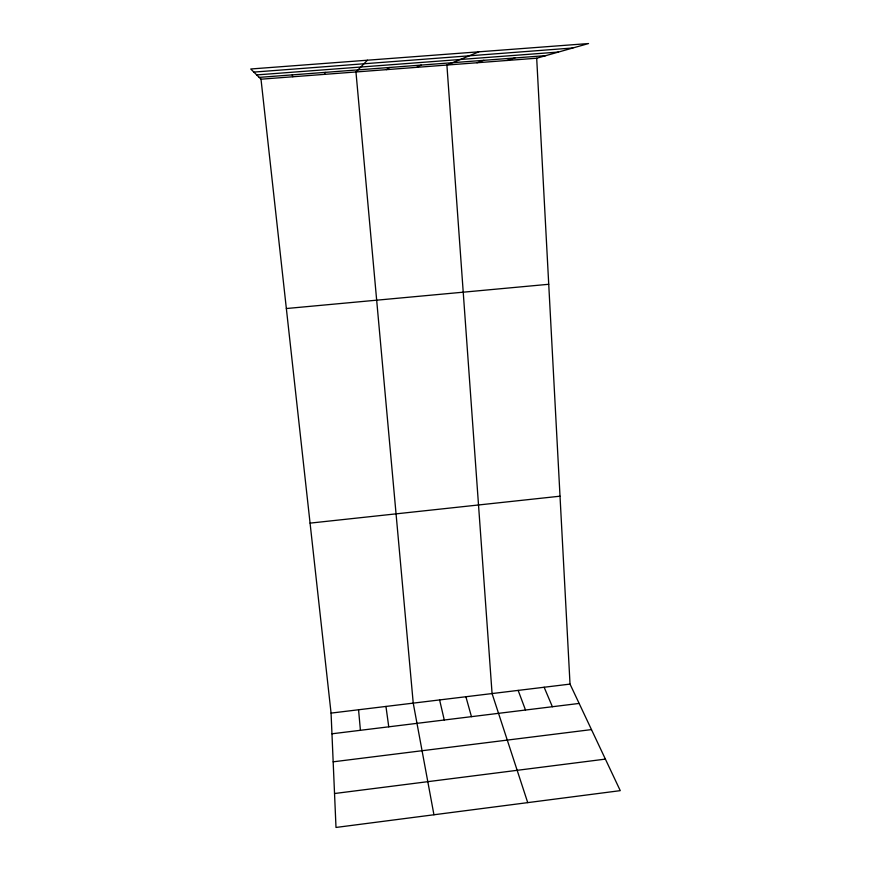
<?xml version="1.0" encoding="UTF-8"?>
<svg xmlns="http://www.w3.org/2000/svg" width="871" height="871" viewBox="0 0 871 871"><rect width="100%" height="100%" fill="white"/><g stroke="black" fill="none" stroke-linecap="round" stroke-linejoin="round"><path stroke-width="1.31" d="M324.448 74.362L325.21 72.38M367.42 60.208L355.956 71.966L413.235 703.126L433.943 814.766M386.397 69.647L389.653 67.481M416.719 67.339L421.172 65.085M478.854 51.814L446.899 65.042L492.071 693.566L527.728 802.627M476.96 62.756L483.808 60.328M506.889 60.48L514.913 57.965M536.688 58.215L588.546 43.55L250.739 68.994L261.006 79.196L331.067 713.099L335.999 827.45L620.261 790.65L570.026 684.105L536.688 58.215L261.006 79.196M334.529 793.525L605.389 759.109M333.168 761.82L591.474 729.593M331.96 733.796L579.139 703.441M331.067 713.099L570.026 684.105M310.076 523.123L560.009 496.198M286.352 308.53L548.73 284.284M253.853 72.086L572.878 47.981M256.705 74.917L558.463 52.053M259.188 77.388L545.877 55.613M544.135 687.252L552.377 706.729M518.147 690.398L525.507 710.028M465.887 696.746L471.461 716.67M292.275 74.873L292.798 76.768M439.605 699.925L444.275 720.012M385.951 706.435L388.76 726.828M358.558 709.767L360.42 730.301"/></g></svg>
